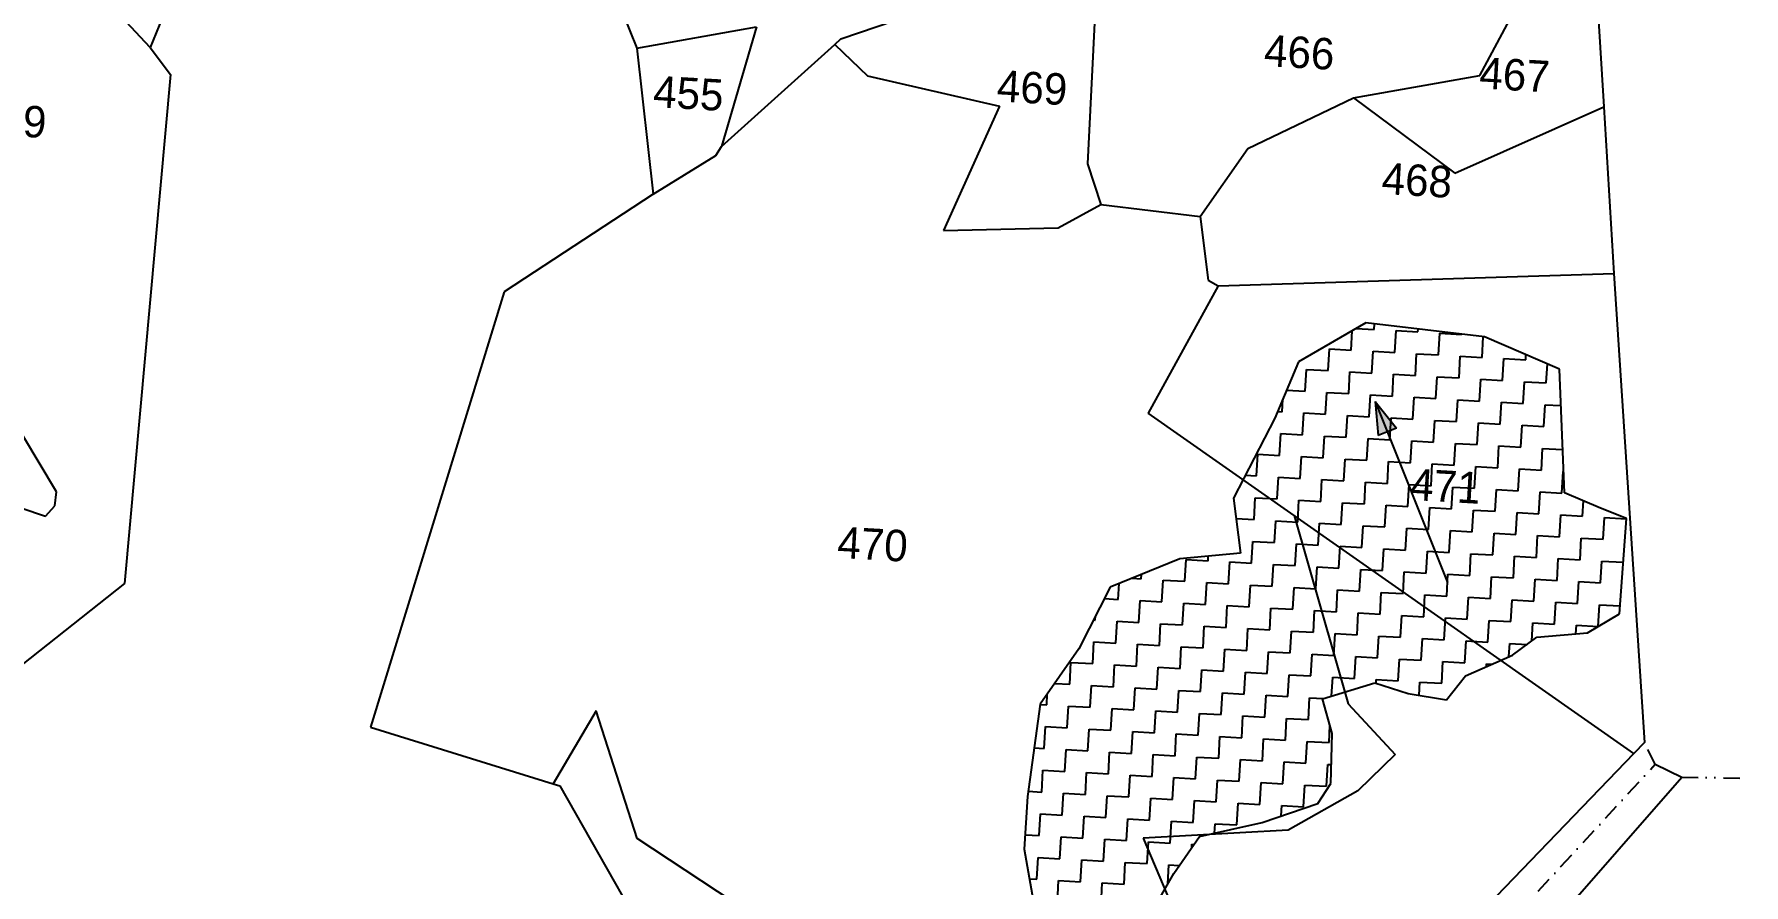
# Model space of a CAD drawing. Header units: metres. Extents: x 291643 to 293224, y 1990052 to 1993088.
# Drawn here: x 292604 to 293125, y 1991683 to 1991942 of the extents above; entities that cross this region are included whole.
import ezdxf
from ezdxf.enums import TextEntityAlignment as Align

# ---------------------------------------------------------------- set-up
doc = ezdxf.new("R2010")
doc.units = ezdxf.units.M
doc.header["$MEASUREMENT"] = 0
doc.linetypes.add('DASHDOT', pattern=[1, 0.5, -0.25, 0, -0.25])
doc.linetypes.add('DIVIDE', pattern=[1.25, 0.5, -0.25, 0, -0.25, 0, -0.25])
for name, color, linetype in [('OFF', 1, 'Continuous'), ('POLY_HATCH', 12, 'Continuous'), ('POLY_PARCEL', 6, 'Continuous'), ('POLY_WATER', 4, 'Continuous'), ('TEXT_PARCEL', 7, 'Continuous'), ('V_BOUND_LINE', 7, 'Continuous'), ('V_BOUND_STREAM_LINE', 7, 'DASHDOT'), ('V_DIVIDE_LINE', 7, 'DIVIDE')]:
    doc.layers.add(name, color=color, linetype=linetype)
doc.styles.add('TEXT_MAP', font='')
doc.styles.get('TEXT_MAP').set_extended_font_data('Kruti Dev 050')

msp = doc.modelspace()

# ---------------------------------------------------------------- hatches: boundary and pattern name
h = msp.add_hatch(color=256)
h.paths.add_polyline_path([(293016.28, 1991820.76), (293019.08, 1991821.88), (293012.62, 1991829.92)])
h.paths.add_polyline_path([(293012.62, 1991829.92), (293013.48, 1991819.64), (293016.28, 1991820.76)])

# ---------------------------------------------------------------- linework, layer by layer
for points in [[(293012.62, 1991829.92), (293034.67, 1991774.75)], [(293012.62, 1991829.92), (293013.48, 1991819.64)], [(293012.62, 1991829.92), (293019.08, 1991821.88)], [(293019.08, 1991821.88), (293013.48, 1991819.64)]]:
    msp.add_lwpolyline(points)
at = {"layer": 'OFF'}
msp.add_line((293097.96, 1991719.44), (293106.01, 1991715.49), dxfattribs=at)
at = {"layer": 'POLY_HATCH'}
for p, q in [((293009.73, 1991853.93), (292989.26, 1991842.05)), ((293045.93, 1991849.64), (293009.73, 1991853.93)), ((293068.77, 1991839.8), (293045.93, 1991849.64)), ((292989.26, 1991842.05), (292982, 1991824.92)), ((293070.24, 1991802.15), (293068.77, 1991839.8)), ((292982, 1991824.92), (292969.37, 1991800.45)), ((292969.37, 1991800.45), (292971.57, 1991783.69)), ((293081.22, 1991797.48), (293070.24, 1991802.15)), ((293089.14, 1991794.34), (293081.22, 1991797.48)), ((293087.05, 1991765.23), (293089.14, 1991794.34)), ((292953.03, 1991782.04), (292931.85, 1991773.35)), ((292971.57, 1991783.69), (292953.03, 1991782.04)), ((292931.85, 1991773.35), (292922.24, 1991754.55)), ((293077.27, 1991759.48), (293087.05, 1991765.23)), ((293061.9, 1991758.1), (293077.27, 1991759.48)), ((292922.24, 1991754.55), (292910.49, 1991737.68)), ((293054.4, 1991752.68), (293061.9, 1991758.1)), ((293040.09, 1991746.3), (293054.4, 1991752.68)), ((292996.5, 1991739.32), (293012.53, 1991744.26)), ((293012.53, 1991744.26), (293022.69, 1991740.98)), ((293034.28, 1991738.98), (293040.09, 1991746.3)), ((292910.49, 1991737.68), (292906.65, 1991709.57)), ((292999.51, 1991728.8), (292996.5, 1991739.32)), ((293022.69, 1991740.98), (293034.28, 1991738.98)), ((292999.1, 1991713.54), (292999.51, 1991728.8)), ((292995.16, 1991707.47), (292999.1, 1991713.54)), ((292906.65, 1991709.57), (292905.59, 1991693.48)), ((292978.18, 1991701.68), (292995.16, 1991707.47)), ((292959.04, 1991697.37), (292978.18, 1991701.68)), ((292951.21, 1991686.12), (292959.04, 1991697.37)), ((292905.59, 1991693.48), (292908.67, 1991676.22)), ((292941.73, 1991669.57), (292951.21, 1991686.12))]:
    msp.add_line(p, q, dxfattribs=at)
at = {"layer": 'POLY_HATCH', "linetype": 'Continuous'}
for p, q in [((293006.82, 1991852.24), (293012.3, 1991851.93)), ((293012.3, 1991851.93), (293012.4, 1991853.61)), ((293025.6, 1991851.18), (293025.65, 1991852.04)), ((293005.28, 1991845.66), (293005.61, 1991851.54)), ((293018.57, 1991844.91), (293018.95, 1991851.56)), ((293018.95, 1991851.56), (293025.6, 1991851.18)), ((293031.87, 1991844.16), (293032.25, 1991850.81)), ((293032.25, 1991850.81), (293038.89, 1991850.43)), ((293038.89, 1991850.43), (293038.9, 1991850.47)), ((293045.17, 1991843.41), (293045.52, 1991849.68)), ((292998.25, 1991839.39), (292998.63, 1991846.03)), ((292998.63, 1991846.03), (293005.28, 1991845.66)), ((293011.55, 1991838.64), (293011.93, 1991845.28)), ((293011.93, 1991845.28), (293018.57, 1991844.91)), ((293024.85, 1991837.88), (293025.22, 1991844.53)), ((293025.22, 1991844.53), (293031.87, 1991844.16)), ((293038.14, 1991837.13), (293038.52, 1991843.78)), ((293038.52, 1991843.78), (293045.17, 1991843.41)), ((293051.44, 1991836.38), (293051.82, 1991843.03)), ((293051.82, 1991843.03), (293058.46, 1991842.66)), ((293058.46, 1991842.66), (293058.55, 1991844.2)), ((292991.23, 1991833.11), (292991.61, 1991839.76)), ((292991.61, 1991839.76), (292998.25, 1991839.39)), ((293004.53, 1991832.36), (293004.9, 1991839.01)), ((293004.9, 1991839.01), (293011.55, 1991838.64)), ((293017.82, 1991831.61), (293018.2, 1991838.26)), ((293018.2, 1991838.26), (293024.85, 1991837.88)), ((293031.12, 1991830.86), (293031.5, 1991837.51)), ((293031.5, 1991837.51), (293038.14, 1991837.13)), ((293044.42, 1991830.11), (293044.79, 1991836.76)), ((293044.79, 1991836.76), (293051.44, 1991836.38)), ((293064.74, 1991835.63), (293065.06, 1991841.4)), ((292985.61, 1991833.43), (292991.23, 1991833.11)), ((292997.5, 1991826.09), (292997.88, 1991832.74)), ((292997.88, 1991832.74), (293004.53, 1991832.36)), ((293010.8, 1991825.34), (293011.18, 1991831.99)), ((293011.18, 1991831.99), (293017.82, 1991831.61)), ((293024.1, 1991824.59), (293024.47, 1991831.24)), ((293024.47, 1991831.24), (293031.12, 1991830.86)), ((293057.71, 1991829.36), (293058.09, 1991836.01)), ((293058.09, 1991836.01), (293064.74, 1991835.63)), ((292982.85, 1991826.92), (292984.21, 1991826.84)), ((292984.21, 1991826.84), (292984.42, 1991830.63)), ((292990.48, 1991819.82), (292990.86, 1991826.47)), ((292990.86, 1991826.47), (292997.5, 1991826.09)), ((293037.39, 1991823.84), (293037.77, 1991830.49)), ((293037.77, 1991830.49), (293044.42, 1991830.11)), ((293050.69, 1991823.09), (293051.06, 1991829.73)), ((293051.06, 1991829.73), (293057.71, 1991829.36)), ((293063.99, 1991822.34), (293064.36, 1991828.98)), ((293064.36, 1991828.98), (293069.2, 1991828.71)), ((293003.78, 1991819.07), (293004.15, 1991825.71)), ((293004.15, 1991825.71), (293010.8, 1991825.34)), ((293017.07, 1991818.32), (293017.45, 1991824.96)), ((293017.45, 1991824.96), (293024.1, 1991824.59)), ((293030.37, 1991817.56), (293030.74, 1991824.21)), ((293030.74, 1991824.21), (293037.39, 1991823.84)), ((293043.67, 1991816.81), (293044.04, 1991823.46)), ((293044.04, 1991823.46), (293050.69, 1991823.09)), ((293056.96, 1991816.06), (293057.34, 1991822.71)), ((293057.34, 1991822.71), (293063.99, 1991822.34)), ((292983.46, 1991813.54), (292983.83, 1991820.19)), ((292983.83, 1991820.19), (292990.48, 1991819.82)), ((292996.75, 1991812.79), (292997.13, 1991819.44)), ((292997.13, 1991819.44), (293003.78, 1991819.07)), ((293010.05, 1991812.04), (293010.42, 1991818.69)), ((293010.42, 1991818.69), (293017.07, 1991818.32)), ((293023.35, 1991811.29), (293023.72, 1991817.94)), ((293023.72, 1991817.94), (293030.37, 1991817.56)), ((293036.64, 1991810.54), (293037.02, 1991817.19)), ((293037.02, 1991817.19), (293043.67, 1991816.81)), ((293049.94, 1991809.79), (293050.31, 1991816.44)), ((293050.31, 1991816.44), (293056.96, 1991816.06)), ((293063.23, 1991809.04), (293063.61, 1991815.69)), ((293063.61, 1991815.69), (293069.72, 1991815.34)), ((292976.43, 1991807.27), (292976.81, 1991813.92)), ((292976.81, 1991813.92), (292983.46, 1991813.54)), ((292989.73, 1991806.52), (292990.1, 1991813.17)), ((292990.1, 1991813.17), (292996.75, 1991812.79)), ((293003.03, 1991805.77), (293003.4, 1991812.42)), ((293003.4, 1991812.42), (293010.05, 1991812.04)), ((293016.32, 1991805.02), (293016.7, 1991811.67)), ((293016.7, 1991811.67), (293023.35, 1991811.29)), ((293029.62, 1991804.27), (293029.99, 1991810.92)), ((293029.99, 1991810.92), (293036.64, 1991810.54)), ((292972.99, 1991807.47), (292976.43, 1991807.27)), ((292982.71, 1991800.25), (292983.08, 1991806.9)), ((292983.08, 1991806.9), (292989.73, 1991806.52)), ((292996, 1991799.5), (292996.38, 1991806.15)), ((292996.38, 1991806.15), (293003.03, 1991805.77)), ((293009.3, 1991798.75), (293009.67, 1991805.39)), ((293009.67, 1991805.39), (293016.32, 1991805.02)), ((293042.91, 1991803.52), (293043.29, 1991810.17)), ((293043.29, 1991810.17), (293049.94, 1991809.79)), ((293056.21, 1991802.77), (293056.59, 1991809.41)), ((293056.59, 1991809.41), (293063.23, 1991809.04)), ((293069.51, 1991802.02), (293069.88, 1991808.66)), ((293069.88, 1991808.66), (293069.98, 1991808.66)), ((292975.68, 1991793.98), (292976.06, 1991800.62)), ((292976.06, 1991800.62), (292982.71, 1991800.25)), ((292988.98, 1991793.22), (292989.35, 1991799.87)), ((292989.35, 1991799.87), (292996, 1991799.5)), ((293022.59, 1991798), (293022.97, 1991804.64)), ((293022.97, 1991804.64), (293029.62, 1991804.27)), ((293035.89, 1991797.24), (293036.27, 1991803.89)), ((293036.27, 1991803.89), (293042.91, 1991803.52)), ((293049.19, 1991796.49), (293049.56, 1991803.14)), ((293049.56, 1991803.14), (293056.21, 1991802.77)), ((293062.48, 1991795.74), (293062.86, 1991802.39)), ((293062.86, 1991802.39), (293069.51, 1991802.02)), ((293002.27, 1991792.47), (293002.65, 1991799.12)), ((293002.65, 1991799.12), (293009.3, 1991798.75)), ((293015.57, 1991791.72), (293015.95, 1991798.37)), ((293015.95, 1991798.37), (293022.59, 1991798)), ((293028.87, 1991790.97), (293029.24, 1991797.62)), ((293029.24, 1991797.62), (293035.89, 1991797.24)), ((293042.16, 1991790.22), (293042.54, 1991796.87)), ((293042.54, 1991796.87), (293049.19, 1991796.49)), ((293055.46, 1991789.47), (293055.84, 1991796.12)), ((293055.84, 1991796.12), (293062.48, 1991795.74)), ((293068.76, 1991788.72), (293069.13, 1991795.37)), ((293069.13, 1991795.37), (293075.78, 1991794.99)), ((293075.78, 1991794.99), (293076.04, 1991799.68)), ((292970.18, 1991794.29), (292975.68, 1991793.98)), ((292981.95, 1991786.95), (292982.33, 1991793.6)), ((292982.33, 1991793.6), (292988.98, 1991793.22)), ((292995.25, 1991786.2), (292995.63, 1991792.85)), ((292995.63, 1991792.85), (293002.27, 1991792.47)), ((293008.55, 1991785.45), (293008.92, 1991792.1)), ((293008.92, 1991792.1), (293015.57, 1991791.72)), ((293021.84, 1991784.7), (293022.22, 1991791.35)), ((293022.22, 1991791.35), (293028.87, 1991790.97)), ((293035.14, 1991783.95), (293035.52, 1991790.6)), ((293035.52, 1991790.6), (293042.16, 1991790.22)), ((293048.44, 1991783.2), (293048.81, 1991789.85)), ((293048.81, 1991789.85), (293055.46, 1991789.47)), ((293082.05, 1991787.97), (293082.43, 1991794.62)), ((293082.43, 1991794.62), (293089.08, 1991794.24)), ((293089.08, 1991794.24), (293089.08, 1991794.36)), ((292974.93, 1991780.68), (292975.31, 1991787.33)), ((292975.31, 1991787.33), (292981.95, 1991786.95)), ((292988.23, 1991779.93), (292988.6, 1991786.58)), ((292988.6, 1991786.58), (292995.25, 1991786.2)), ((293001.52, 1991779.18), (293001.9, 1991785.83)), ((293001.9, 1991785.83), (293008.55, 1991785.45)), ((293014.82, 1991778.43), (293015.2, 1991785.07)), ((293015.2, 1991785.07), (293021.84, 1991784.7)), ((293028.12, 1991777.68), (293028.49, 1991784.32)), ((293028.49, 1991784.32), (293035.14, 1991783.95)), ((293061.73, 1991782.45), (293062.11, 1991789.09)), ((293062.11, 1991789.09), (293068.76, 1991788.72)), ((293075.03, 1991781.7), (293075.4, 1991788.34)), ((293075.4, 1991788.34), (293082.05, 1991787.97)), ((292954.61, 1991775.16), (292954.99, 1991781.81)), ((292954.99, 1991781.81), (292961.64, 1991781.43)), ((292961.64, 1991781.43), (292961.71, 1991782.81)), ((292967.91, 1991774.41), (292968.28, 1991781.05)), ((292968.28, 1991781.05), (292974.93, 1991780.68)), ((292981.2, 1991773.66), (292981.58, 1991780.3)), ((292981.58, 1991780.3), (292988.23, 1991779.93)), ((292994.5, 1991772.9), (292994.88, 1991779.55)), ((292994.88, 1991779.55), (293001.52, 1991779.18)), ((293041.41, 1991776.92), (293041.79, 1991783.57)), ((293041.79, 1991783.57), (293048.44, 1991783.2)), ((293054.71, 1991776.17), (293055.08, 1991782.82)), ((293055.08, 1991782.82), (293061.73, 1991782.45)), ((293068.01, 1991775.42), (293068.38, 1991782.07)), ((293068.38, 1991782.07), (293075.03, 1991781.7)), ((293081.3, 1991774.67), (293081.68, 1991781.32)), ((293081.68, 1991781.32), (293088.18, 1991780.95)), ((292934.29, 1991769.64), (292934.56, 1991774.46)), ((292938.48, 1991776.07), (292941.32, 1991775.91)), ((292941.32, 1991775.91), (292941.39, 1991777.26)), ((292947.59, 1991768.88), (292947.96, 1991775.53)), ((292947.96, 1991775.53), (292954.61, 1991775.16)), ((292960.88, 1991768.13), (292961.26, 1991774.78)), ((292961.26, 1991774.78), (292967.91, 1991774.41)), ((292974.18, 1991767.38), (292974.56, 1991774.03)), ((292974.56, 1991774.03), (292981.2, 1991773.66)), ((293007.8, 1991772.15), (293008.17, 1991778.8)), ((293008.17, 1991778.8), (293014.82, 1991778.43)), ((293021.09, 1991771.4), (293021.47, 1991778.05)), ((293021.47, 1991778.05), (293028.12, 1991777.68)), ((293034.39, 1991770.65), (293034.76, 1991777.3)), ((293034.76, 1991777.3), (293041.41, 1991776.92)), ((293047.69, 1991769.9), (293048.06, 1991776.55)), ((293048.06, 1991776.55), (293054.71, 1991776.17)), ((293060.98, 1991769.15), (293061.36, 1991775.8)), ((293061.36, 1991775.8), (293068.01, 1991775.42)), ((293074.28, 1991768.4), (293074.65, 1991775.05)), ((293074.65, 1991775.05), (293081.3, 1991774.67)), ((292930.07, 1991769.87), (292934.29, 1991769.64)), ((292940.56, 1991762.61), (292940.94, 1991769.26)), ((292940.94, 1991769.26), (292947.59, 1991768.88)), ((292987.48, 1991766.63), (292987.85, 1991773.28)), ((292987.85, 1991773.28), (292994.5, 1991772.9)), ((293000.77, 1991765.88), (293001.15, 1991772.53)), ((293001.15, 1991772.53), (293007.8, 1991772.15)), ((293014.07, 1991765.13), (293014.44, 1991771.78)), ((293014.44, 1991771.78), (293021.09, 1991771.4)), ((293027.37, 1991764.38), (293027.74, 1991771.03)), ((293027.74, 1991771.03), (293034.39, 1991770.65)), ((293040.66, 1991763.63), (293041.04, 1991770.28)), ((293041.04, 1991770.28), (293047.69, 1991769.9)), ((293053.96, 1991762.88), (293054.33, 1991769.53)), ((293054.33, 1991769.53), (293060.98, 1991769.15)), ((293067.25, 1991762.13), (293067.63, 1991768.77)), ((293067.63, 1991768.77), (293074.28, 1991768.4)), ((292926.76, 1991763.39), (292927.27, 1991763.36)), ((292927.27, 1991763.36), (292927.33, 1991764.52)), ((292953.86, 1991761.86), (292954.24, 1991768.51)), ((292954.24, 1991768.51), (292960.88, 1991768.13)), ((292967.16, 1991761.11), (292967.53, 1991767.76)), ((292967.53, 1991767.76), (292974.18, 1991767.38)), ((292980.45, 1991760.36), (292980.83, 1991767.01)), ((292980.83, 1991767.01), (292987.48, 1991766.63)), ((292993.75, 1991759.61), (292994.12, 1991766.26)), ((292994.12, 1991766.26), (293000.77, 1991765.88)), ((293007.05, 1991758.86), (293007.42, 1991765.51)), ((293007.42, 1991765.51), (293014.07, 1991765.13)), ((293020.34, 1991758.11), (293020.72, 1991764.75)), ((293020.72, 1991764.75), (293027.37, 1991764.38)), ((293033.64, 1991757.36), (293034.01, 1991764)), ((293034.01, 1991764), (293040.66, 1991763.63)), ((293080.55, 1991761.41), (293080.93, 1991768.02)), ((293080.93, 1991768.02), (293087.22, 1991767.67)), ((292933.54, 1991756.34), (292933.92, 1991762.99)), ((292933.92, 1991762.99), (292940.56, 1991762.61)), ((292946.84, 1991755.59), (292947.21, 1991762.24)), ((292947.21, 1991762.24), (292953.86, 1991761.86)), ((292960.13, 1991754.84), (292960.51, 1991761.49)), ((292960.51, 1991761.49), (292967.16, 1991761.11)), ((292973.43, 1991754.09), (292973.81, 1991760.73)), ((292973.81, 1991760.73), (292980.45, 1991760.36)), ((292986.73, 1991753.34), (292987.1, 1991759.98)), ((292987.1, 1991759.98), (292993.75, 1991759.61)), ((293000.02, 1991752.58), (293000.4, 1991759.23)), ((293000.4, 1991759.23), (293007.05, 1991758.86)), ((293013.32, 1991751.83), (293013.69, 1991758.48)), ((293013.69, 1991758.48), (293020.34, 1991758.11)), ((293046.93, 1991756.6), (293047.31, 1991763.25)), ((293047.31, 1991763.25), (293053.96, 1991762.88)), ((293060.29, 1991756.94), (293060.61, 1991762.5)), ((293060.61, 1991762.5), (293067.25, 1991762.13)), ((293073.76, 1991759.17), (293073.9, 1991761.75)), ((293073.9, 1991761.75), (293080.5, 1991761.38)), ((292926.52, 1991750.07), (292926.89, 1991756.71)), ((292926.89, 1991756.71), (292933.54, 1991756.34)), ((292939.81, 1991749.32), (292940.19, 1991755.96)), ((292940.19, 1991755.96), (292946.84, 1991755.59)), ((292953.11, 1991748.56), (292953.49, 1991755.21)), ((292953.49, 1991755.21), (292960.13, 1991754.84)), ((292966.41, 1991747.81), (292966.78, 1991754.46)), ((292966.78, 1991754.46), (292973.43, 1991754.09)), ((292979.7, 1991747.06), (292980.08, 1991753.71)), ((292980.08, 1991753.71), (292986.73, 1991753.34)), ((292993, 1991746.31), (292993.37, 1991752.96)), ((292993.37, 1991752.96), (293000.02, 1991752.58)), ((293026.61, 1991751.08), (293026.99, 1991757.73)), ((293026.99, 1991757.73), (293033.64, 1991757.36)), ((293039.91, 1991750.33), (293040.29, 1991756.98)), ((293040.29, 1991756.98), (293046.93, 1991756.6)), ((293053.36, 1991752.22), (293053.58, 1991756.23)), ((293053.58, 1991756.23), (293058.89, 1991755.93)), ((292919.49, 1991743.79), (292919.87, 1991750.44)), ((292919.87, 1991750.44), (292926.52, 1991750.07)), ((292932.79, 1991743.04), (292933.17, 1991749.69)), ((292933.17, 1991749.69), (292939.81, 1991749.32)), ((292946.09, 1991742.29), (292946.46, 1991748.94)), ((292946.46, 1991748.94), (292953.11, 1991748.56)), ((292959.38, 1991741.54), (292959.76, 1991748.19)), ((292959.76, 1991748.19), (292966.41, 1991747.81)), ((293006.3, 1991745.56), (293006.67, 1991752.21)), ((293006.67, 1991752.21), (293013.32, 1991751.83)), ((293019.59, 1991744.81), (293019.97, 1991751.46)), ((293019.97, 1991751.46), (293026.61, 1991751.08)), ((293032.89, 1991744.06), (293033.26, 1991750.71)), ((293033.26, 1991750.71), (293039.91, 1991750.33)), ((293046.51, 1991749.17), (293046.56, 1991749.96)), ((293046.56, 1991749.96), (293048.09, 1991749.87)), ((292914.92, 1991744.05), (292919.49, 1991743.79)), ((292925.77, 1991736.77), (292926.14, 1991743.42)), ((292926.14, 1991743.42), (292932.79, 1991743.04)), ((292939.06, 1991736.02), (292939.44, 1991742.67)), ((292939.44, 1991742.67), (292946.09, 1991742.29)), ((292972.68, 1991740.79), (292973.05, 1991747.44)), ((292973.05, 1991747.44), (292979.7, 1991747.06)), ((292985.98, 1991740.04), (292986.35, 1991746.69)), ((292986.35, 1991746.69), (292993, 1991746.31)), ((292999.32, 1991740.18), (292999.65, 1991745.94)), ((292999.65, 1991745.94), (293006.3, 1991745.56)), ((293012.88, 1991744.14), (293012.94, 1991745.19)), ((293012.94, 1991745.19), (293019.59, 1991744.81)), ((293026.01, 1991740.41), (293026.24, 1991744.43)), ((293026.24, 1991744.43), (293032.89, 1991744.06)), ((292910.48, 1991737.63), (292912.47, 1991737.52)), ((292912.47, 1991737.52), (292912.66, 1991740.8)), ((292952.36, 1991735.27), (292952.73, 1991741.92)), ((292952.73, 1991741.92), (292959.38, 1991741.54)), ((292965.66, 1991734.52), (292966.03, 1991741.17)), ((292966.03, 1991741.17), (292972.68, 1991740.79)), ((292978.95, 1991733.77), (292979.33, 1991740.41)), ((292979.33, 1991740.41), (292985.98, 1991740.04)), ((292992.25, 1991733.02), (292992.62, 1991739.66)), ((292992.62, 1991739.66), (292996.86, 1991739.42)), ((292918.74, 1991730.5), (292919.12, 1991737.15)), ((292919.12, 1991737.15), (292925.77, 1991736.77)), ((292932.04, 1991729.75), (292932.41, 1991736.39)), ((292932.41, 1991736.39), (292939.06, 1991736.02)), ((292945.34, 1991729), (292945.71, 1991735.64)), ((292945.71, 1991735.64), (292952.36, 1991735.27)), ((292958.63, 1991728.24), (292959.01, 1991734.89)), ((292959.01, 1991734.89), (292965.66, 1991734.52)), ((292971.93, 1991727.49), (292972.3, 1991734.14)), ((292972.3, 1991734.14), (292978.95, 1991733.77)), ((292985.22, 1991726.74), (292985.6, 1991733.39)), ((292985.6, 1991733.39), (292992.25, 1991733.02)), ((292911.72, 1991724.22), (292912.09, 1991730.87)), ((292912.09, 1991730.87), (292918.74, 1991730.5)), ((292925.02, 1991723.47), (292925.39, 1991730.12)), ((292925.39, 1991730.12), (292932.04, 1991729.75)), ((292938.31, 1991722.72), (292938.69, 1991729.37)), ((292938.69, 1991729.37), (292945.34, 1991729)), ((292951.61, 1991721.97), (292951.98, 1991728.62)), ((292951.98, 1991728.62), (292958.63, 1991728.24)), ((292964.9, 1991721.22), (292965.28, 1991727.87)), ((292965.28, 1991727.87), (292971.93, 1991727.49)), ((292978.2, 1991720.47), (292978.58, 1991727.12)), ((292978.58, 1991727.12), (292985.22, 1991726.74)), ((292998.52, 1991725.99), (292998.82, 1991731.23)), ((292908.67, 1991724.4), (292911.72, 1991724.22)), ((292917.99, 1991717.2), (292918.37, 1991723.85)), ((292918.37, 1991723.85), (292925.02, 1991723.47)), ((292931.29, 1991716.45), (292931.66, 1991723.1)), ((292931.66, 1991723.1), (292938.31, 1991722.72)), ((292944.58, 1991715.7), (292944.96, 1991722.35)), ((292944.96, 1991722.35), (292951.61, 1991721.97)), ((292991.5, 1991719.72), (292991.87, 1991726.37)), ((292991.87, 1991726.37), (292998.52, 1991725.99)), ((292910.97, 1991710.93), (292911.34, 1991717.58)), ((292911.34, 1991717.58), (292917.99, 1991717.2)), ((292924.26, 1991710.18), (292924.64, 1991716.83)), ((292924.64, 1991716.83), (292931.29, 1991716.45)), ((292957.88, 1991714.95), (292958.26, 1991721.6)), ((292958.26, 1991721.6), (292964.9, 1991721.22)), ((292971.18, 1991714.2), (292971.55, 1991720.85)), ((292971.55, 1991720.85), (292978.2, 1991720.47)), ((292984.47, 1991713.45), (292984.85, 1991720.09)), ((292984.85, 1991720.09), (292991.5, 1991719.72)), ((292997.77, 1991712.7), (292998.15, 1991719.34)), ((292998.15, 1991719.34), (292999.25, 1991719.28)), ((292937.56, 1991709.43), (292937.94, 1991716.07)), ((292937.94, 1991716.07), (292944.58, 1991715.7)), ((292950.86, 1991708.68), (292951.23, 1991715.32)), ((292951.23, 1991715.32), (292957.88, 1991714.95)), ((292964.15, 1991707.92), (292964.53, 1991714.57)), ((292964.53, 1991714.57), (292971.18, 1991714.2)), ((292977.45, 1991707.17), (292977.83, 1991713.82)), ((292977.83, 1991713.82), (292984.47, 1991713.45)), ((292990.75, 1991706.42), (292991.12, 1991713.07)), ((292991.12, 1991713.07), (292997.77, 1991712.7)), ((292906.87, 1991711.16), (292910.97, 1991710.93)), ((292917.24, 1991703.9), (292917.62, 1991710.55)), ((292917.62, 1991710.55), (292924.26, 1991710.18)), ((292930.54, 1991703.15), (292930.91, 1991709.8)), ((292930.91, 1991709.8), (292937.56, 1991709.43)), ((292943.83, 1991702.4), (292944.21, 1991709.05)), ((292944.21, 1991709.05), (292950.86, 1991708.68)), ((292957.13, 1991701.65), (292957.51, 1991708.3)), ((292957.51, 1991708.3), (292964.15, 1991707.92)), ((292970.43, 1991700.9), (292970.8, 1991707.55)), ((292970.8, 1991707.55), (292977.45, 1991707.17)), ((292983.92, 1991703.64), (292984.1, 1991706.8)), ((292984.1, 1991706.8), (292990.75, 1991706.42)), ((292910.22, 1991697.63), (292910.59, 1991704.28)), ((292910.59, 1991704.28), (292917.24, 1991703.9)), ((292923.51, 1991696.88), (292923.89, 1991703.53)), ((292923.89, 1991703.53), (292930.54, 1991703.15)), ((292936.81, 1991696.13), (292937.19, 1991702.78)), ((292937.19, 1991702.78), (292943.83, 1991702.4)), ((292950.11, 1991695.38), (292950.48, 1991702.03)), ((292950.48, 1991702.03), (292957.13, 1991701.65)), ((292963.62, 1991698.4), (292963.78, 1991701.28)), ((292963.78, 1991701.28), (292970.43, 1991700.9)), ((292905.88, 1991697.88), (292910.22, 1991697.63)), ((292916.49, 1991690.61), (292916.87, 1991697.26)), ((292916.87, 1991697.26), (292923.51, 1991696.88)), ((292929.79, 1991689.86), (292930.16, 1991696.51)), ((292930.16, 1991696.51), (292936.81, 1991696.13)), ((292943.08, 1991689.11), (292943.46, 1991695.75)), ((292943.46, 1991695.75), (292950.11, 1991695.38)), ((292909.47, 1991684.34), (292909.84, 1991690.98)), ((292909.84, 1991690.98), (292916.49, 1991690.61)), ((292956.7, 1991694), (292956.75, 1991695)), ((292956.75, 1991695), (292957.37, 1991694.97)), ((292922.76, 1991683.58), (292923.14, 1991690.23)), ((292923.14, 1991690.23), (292929.79, 1991689.86)), ((292936.06, 1991682.83), (292936.43, 1991689.48)), ((292936.43, 1991689.48), (292943.08, 1991689.11)), ((292949.41, 1991682.97), (292949.73, 1991688.73)), ((292949.73, 1991688.73), (292952.9, 1991688.55)), ((292907.2, 1991684.46), (292909.47, 1991684.34)), ((292915.74, 1991677.31), (292916.11, 1991683.96)), ((292916.11, 1991683.96), (292922.76, 1991683.58)), ((292929.04, 1991676.56), (292929.41, 1991683.21)), ((292929.41, 1991683.21), (292936.06, 1991682.83))]:
    msp.add_line(p, q, dxfattribs=at)
at = {"layer": 'POLY_PARCEL'}
for p, q in [((292759.14, 1992007.99), (292787.58, 1991937.67)), ((292658.45, 1991984.98), (292639.24, 1991937.84)), ((292639.24, 1991937.84), (292608.8, 1991970.65)), ((292849.77, 1991940.49), (292908.44, 1991960.56)), ((292927.68, 1991958.55), (292924.93, 1991902.38)), ((293044.44, 1991929.32), (293055.83, 1991950.62)), ((292787.58, 1991937.67), (292824.08, 1991944.22)), ((292824.08, 1991944.22), (292813.39, 1991907.65)), ((292639.24, 1991937.84), (292645.47, 1991929.69)), ((292787.58, 1991937.67), (292792.51, 1991893.13)), ((292813.39, 1991907.65), (292847.87, 1991938.77)), ((292847.87, 1991938.77), (292849.77, 1991940.49)), ((292847.87, 1991938.77), (292857.85, 1991929.28)), ((292645.47, 1991929.69), (292631.4, 1991774.5)), ((292857.85, 1991929.28), (292898.09, 1991919.96)), ((293006.03, 1991922.48), (293044.44, 1991929.32)), ((292898.09, 1991919.96), (292881.06, 1991882.13)), ((292973.8, 1991907.06), (293006.03, 1991922.48)), ((293006.03, 1991922.48), (293036.88, 1991899.58)), ((293036.88, 1991899.58), (293082.27, 1991919.78)), ((292792.51, 1991893.13), (292811.61, 1991904.98)), ((292811.61, 1991904.98), (292813.39, 1991907.65)), ((292959.3, 1991886.33), (292973.8, 1991907.06)), ((292924.93, 1991902.38), (292928.93, 1991890.01)), ((292792.51, 1991893.13), (292747.16, 1991863.43)), ((292915.99, 1991882.9), (292928.93, 1991890.01)), ((292928.93, 1991890.01), (292959.3, 1991886.33)), ((292959.3, 1991886.33), (292961.74, 1991867)), ((292881.06, 1991882.13), (292915.99, 1991882.9)), ((292964.77, 1991865.26), (293085.31, 1991868.99)), ((292747.16, 1991863.43), (292706.38, 1991730.72)), ((292964.77, 1991865.26), (292943.4, 1991826.37)), ((292961.74, 1991867), (292964.77, 1991865.26)), ((292987.85, 1991795.23), (292943.4, 1991826.37)), ((292610.71, 1991802.42), (292600.39, 1991819.59)), ((292586.46, 1991802.13), (292607.3, 1991794.99)), ((292610.14, 1991798.14), (292610.71, 1991802.42)), ((292607.3, 1991794.99), (292610.14, 1991798.14)), ((292987.85, 1991795.23), (293004.38, 1991737.86)), ((293091.44, 1991722.66), (292987.85, 1991795.23)), ((292631.4, 1991774.5), (292579.6, 1991733.52)), ((293004.38, 1991737.86), (293018.68, 1991722.37)), ((292775.18, 1991735.64), (292762.06, 1991713.41)), ((292787.67, 1991696.77), (292775.18, 1991735.64)), ((292706.38, 1991730.72), (292762.06, 1991713.41)), ((293018.68, 1991722.37), (293007.29, 1991711.28)), ((292762.06, 1991713.41), (292764.1, 1991712.78)), ((292764.1, 1991712.78), (292796.61, 1991655.67)), ((293007.29, 1991711.28), (292986.05, 1991699.27)), ((292831.56, 1991667.88), (292787.67, 1991696.77)), ((292986.05, 1991699.27), (292941.86, 1991696.87)), ((292941.86, 1991696.87), (292954.39, 1991667.3))]:
    msp.add_line(p, q, dxfattribs=at)
at = {"layer": 'POLY_WATER'}
for p, q in [((293091.44, 1991722.66), (293025.94, 1991654.68)), ((293094.67, 1991726.02), (293091.44, 1991722.66)), ((293033.79, 1991632.93), (293106.01, 1991715.49))]:
    msp.add_line(p, q, dxfattribs=at)
at = {"layer": 'V_BOUND_LINE'}
for p, q in [((293080.59, 1991947.77), (293082.27, 1991919.78)), ((293082.27, 1991919.78), (293085.31, 1991868.99)), ((293085.31, 1991868.99), (293094.67, 1991726.02))]:
    msp.add_line(p, q, dxfattribs=at)
at = {"layer": 'V_BOUND_STREAM_LINE', "ltscale": 10}
for p, q in [((293097.96, 1991719.44), (293094.67, 1991726.02)), ((293021.17, 1991636.14), (293097.96, 1991719.44))]:
    msp.add_line(p, q, dxfattribs=at)
at = {"layer": 'V_DIVIDE_LINE', "ltscale": 10}
msp.add_line((293106.01, 1991715.49), (293124.94, 1991715.17), dxfattribs=at)

# ---------------------------------------------------------------- texts
at = {"layer": 'TEXT_PARCEL', "style": 'TEXT_MAP'}
for s, p in [('466', (292989.21, 1991931.63)), ('469', (292907.79, 1991920.86)), ('467', (293054.83, 1991924.78)), ('455', (292803.04, 1991919.13)), ('449', (292596.67, 1991910.86)), ('468', (293025.06, 1991892.63)), ('471', (293033.74, 1991799.37)), ('470', (292859.16, 1991781.69))]:
    msp.add_text(s, height=9.589, rotation=356.768, dxfattribs=at).set_placement(p, align=Align.CENTER)

doc.saveas('drawing.dxf')
